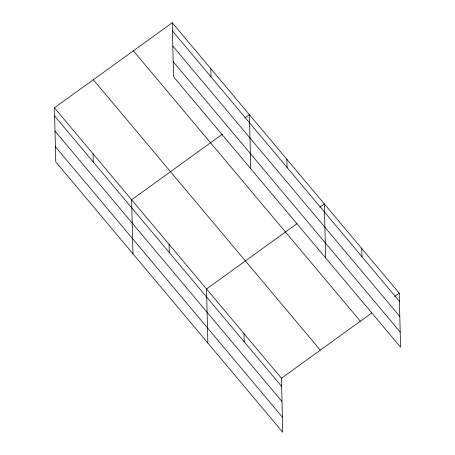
<?xml version="1.0" encoding="UTF-8"?>
<svg xmlns="http://www.w3.org/2000/svg" width="455" height="455" viewBox="0 0 455 455"><rect width="100%" height="100%" fill="white"/><g stroke="black" fill="none" stroke-linecap="round" stroke-linejoin="round"><path stroke-width="0.68" d="M54.446 107.818L281.44 378.219L282.76 432.25L55.766 161.849L54.446 107.818L172.24 22.75L399.234 293.151L400.554 347.182L173.56 76.781L172.24 22.75M222.552 134.088L131.62 199.751L132.945 253.782M244.847 117.987L249.42 114.688L250.739 168.72M296.887 223.735L206.53 288.988L207.85 343.019M319.751 207.224L324.33 203.92L325.649 257.951M281.44 378.219L371.798 312.966M394.661 296.455L399.234 293.151M172.439 30.94L399.433 301.341M172.809 46.069L399.803 316.47M173.19 61.653L400.184 332.053M133.366 50.823L360.36 321.224M93.321 79.744L320.309 350.145M54.645 116.002L281.639 386.409M55.015 131.131L282.009 401.532M55.396 146.72L282.39 417.121M361.782 248.538L361.981 256.722M286.872 159.301L287.071 167.491M243.982 333.6L244.181 341.79M210.83 68.716L211.029 76.906M169.078 244.369L169.277 252.559M93.036 153.784L93.235 161.974"/></g></svg>
